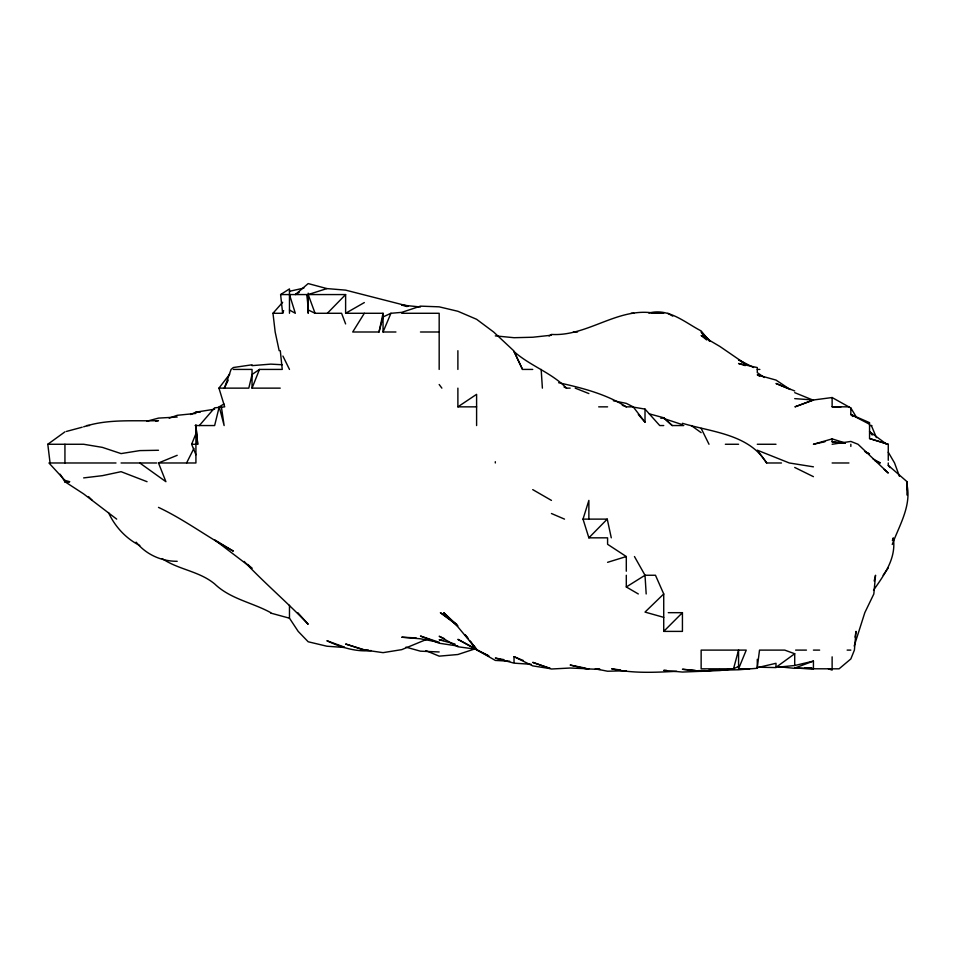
<?xml version="1.0" encoding="UTF-8"?>
<svg xmlns="http://www.w3.org/2000/svg" width="956" height="956" viewBox="0 0 956 956"><rect width="100%" height="100%" fill="white"/><g stroke="black" fill="none" stroke-linecap="round" stroke-linejoin="round"><path stroke-width="1.43" d="M906.981 489.663L906.993 481.693M116.68 519.12L83.65 493.917L64.936 481.728L64.936 480.402L69.597 481.693L64.9 481.693L64.936 480.402L48.959 462.979L115.999 462.979M758.717 667.228L775.997 667.575L775.997 663.297L757.283 667.67L759.518 650.104L784.697 650.104L794.711 653.737L794.711 665.507L775.997 667.348L794.711 653.737M855.034 637.15L856.026 631.39L854.401 650.104L850.84 658.935L839.093 668.818L832.126 668.818M364.332 313.281L352.704 331.995L379.018 331.995L383.045 313.281L345.618 313.281L345.618 294.567L308.19 294.567L315.074 313.281L341.579 313.281L345.618 323.929M874.178 581.009L875.541 575.249L873.832 593.963L864.81 612.677L854.174 646.089M223.931 403.982L219.223 406.85L214.634 425.551L195.096 425.551M379.018 331.995L383.045 316.962L390.932 313.281L401.747 312.361L420.461 306.135L439.174 306.84L457.888 311.274L476.602 319.292L493.619 331.995L513.659 350.709M626.3 571.222L626.3 556.547L607.586 544.287L607.586 537.834L588.872 537.834L583.017 519.12L588.872 500.406L588.872 519.12M892.378 540.499L893.286 537.834C896.561 558.173 884.408 574.58 873.521 590.222M279.164 350.709L275.173 331.995L272.974 313.281L282.653 313.281L283.633 310.616M280.239 388.136L252.049 388.136L259.482 369.422L282.247 369.422L280.299 350.709M195.92 454.757L191.642 444.265L195.92 433.689M395.939 331.995L383.045 331.995L390.932 313.281M228.221 380.118L224.385 388.136L231.077 369.422L233.348 367.522L252.049 364.798L252.049 365.634L270.763 364.128L282.283 364.75M892.235 544.49C899.309 525.418 911.57 505.844 906.981 484.752M186.575 462.979L193.913 448.4M883.153 575.249L888.267 567.9M199.338 425.551L214.634 407.842L224.696 406.85L218.948 388.136L229.751 374.095M272.974 313.281L282.677 302.275M327.346 313.281L345.618 294.567M588.872 537.834L607.251 519.12L611.278 537.834M682.429 612.677L682.429 631.39L663.727 631.39L682.429 612.677L668.268 612.677M638.309 593.963L626.3 586.972L645.013 575.249L655.469 575.249L663.727 593.963L645.013 612.091L663.727 617.349M50.071 462.979L47.8 444.265L64.936 431.849M259.482 369.422L252.049 374.489L248.799 388.136L218.948 388.136M549.114 335.998L551.445 334.433C587.689 336.703 618.15 306.541 654.92 313.281M457.888 388.136L457.888 406.85L476.602 394.326L476.602 425.551M282.653 313.281L280.61 294.567L289.477 288.915L289.477 313.281M299.204 292.345L295.356 294.567L308.19 283.574L326.904 288.581L345.618 290.134L408.439 306.207M345.618 313.281L364.332 302.562M738.57 666.428L733.515 668.818L719.856 670.55L682.429 672.056L663.727 670.383L666.595 670.443M190.567 414.534L195.92 412.144L214.634 409.204M83.65 426.818C107.55 418.74 133.577 421.357 158.493 420.652L155.613 421.022M427.141 639.158L401.747 649.638L383.045 652.649L365.228 650.104L345.618 644.021L364.332 650.104L368.454 650.104M139.779 462.979L165.914 481.693L158.493 462.979L177.207 455.307M475.431 648.73L457.888 654.513L439.174 656.151L425.922 650.654M794.711 668.077L813.425 668.77L794.711 668.077L813.425 661.098L813.425 668.782L829.951 668.818M169.188 418.154L177.207 415.31L195.92 413.41M308.19 294.567L326.904 288.581M607.586 562.319L626.3 556.547M845.355 443.034L832.126 438.888L813.425 444.265L824.932 441.756M66.37 431.455L82.204 427.201M146.973 421.19L158.493 418.107L177.207 417.031M794.711 665.507L813.425 661.098M289.477 291.293L303.877 288.091M660.847 418.322L663.727 417.772L672.211 425.551L683.743 425.551M757.283 668.28L738.57 669.774L708.348 670.407M832.126 444.265L850.84 441.433L858.022 444.265L888.267 473.053L884.192 469.396M856.158 416.768L850.84 407.985L832.126 397.541L813.425 399.99L794.711 398.628M83.65 477.904L102.352 475.67L121.065 471.678L147.057 481.693M551.445 335.209L532.731 337.241L514.029 337.707L495.316 335.879M719.856 669.618L701.142 671.363L682.429 669.272L695.394 670.407M676.681 671.303C655.099 672.415 632.884 673.598 611.685 668.818L620.456 669.977M705.468 670.61L698.262 670.646M648.837 313.09C668.579 307.605 684.89 322.495 701.142 330.931L709.603 341.352M744.628 668.818L738.57 669.188L749.588 668.818M371.203 650.558C355.763 652.1 340.695 647.26 326.904 640.735L344.28 647.069M626.3 670.754L607.586 671.232L595.289 668.818L599.388 669.069M158.493 450.264L139.779 450.599L121.065 453.598L102.352 447.372L83.65 444.265L47.8 444.265M195.92 412.144L200.234 412.108M64.936 481.728L69.597 481.693M280.61 294.567L307.235 294.567L308.19 309.923L315.074 313.281M401.747 313.281L439.174 313.281L439.174 369.422M631.115 313.281L633.888 313.281M651.813 313.281L663.727 313.281M420.461 331.995L439.174 331.995M573.361 331.995L577.567 331.995M233.348 369.422L252.049 369.422L252.049 388.136M570.158 388.136L566.538 388.136C551.313 372.553 530.174 365.897 514.029 351.569L522.514 369.422L532.731 369.422M757.283 369.422L759.865 369.422M457.888 406.85L476.602 406.85M598.683 406.85L607.586 406.85M622.284 405.284L626.3 406.85L633.183 406.85L645.013 422.146L645.013 409.096L632.98 407.065M86.661 425.551L89.517 425.551M663.727 425.551L659.736 425.551L645.013 409.096M869.554 425.551L871.8 425.551M191.642 444.265L197.701 444.265L195.92 425.551M725.353 444.265L738.57 444.265M757.283 444.265L775.997 444.265M121.065 462.979L156.653 462.979M158.493 462.979L195.92 462.979L195.92 424.787M682.429 423.293C711.945 432.172 748.918 434.024 766.64 462.979L781.47 462.979M832.126 462.979L848.928 462.979M583.017 519.12L607.251 519.12M795.631 650.104L806.446 650.104M813.425 650.104L819.639 650.104M847.147 650.104L850.84 650.104M832.126 397.541L832.126 406.766L849.131 406.85M832.126 406.766L840.993 406.85M600.392 669.439L585.909 668.818L570.158 665.053L585.992 668.232M439.174 651.956L420.461 651.179L405.965 647.14M850.84 407.985L850.84 414.462L869.554 422.66L869.554 438.541L888.267 444.337L888.267 460.302M588.872 668.818L570.158 668.017L551.445 669.009L532.731 662.365L550.106 668.352M416.147 637.903L401.747 637.21L420.461 638.799L439.174 642.301L420.461 636.051L439.174 643.233L457.888 646.041M509.703 661.229L495.316 660.417L477.295 650.104L488.875 655.947L477.175 650.104L457.888 626.873L443.739 612.677L457.888 625.833L440.369 612.677L456.717 624.268M531.297 664.312L514.029 663.153L495.316 658.075L503.943 659.652M344.172 647.463L326.904 646.22L308.19 641.775L298.188 631.39L289.477 618.197L289.477 605.279M832.126 668.842L828.398 668.818L832.126 670.084L832.126 656.844M807.665 667.742L811.979 668.136M804.785 667.706L811.979 668.423M778.877 666.762L794.711 668.352M420.461 306.984L401.747 305.072L407.101 306.565M832.126 438.888L832.126 441.803L843.646 443.118M177.207 561.292C161.361 561.411 146.137 554.492 136.146 542.16M832.126 441.803L840.324 443.034M550.011 668.591L532.731 665.878L514.029 656.676L514.029 662.209M443.488 640.472L439.174 639.755L455.008 644.069M558.651 382.735C582.001 387.885 605.877 393.968 626.3 406.85M813.425 466.827L789.309 462.979L757.283 450.192L766.64 462.979M613.346 400.743L626.3 403.372L633.183 406.85M839.296 441.887L845.02 443.249M649.327 413.864L663.727 417.772L672.211 425.551M270.763 613.095L289.477 618.197M869.554 438.541L888.208 444.265M745.25 365.61L738.57 363.495L757.283 367.558L757.283 372.625L764.298 377.512M663.727 418.489L682.429 424.667M790.289 389.51L775.997 383.487L794.711 390.956M575.213 388.136L588.872 393.561M794.711 392.653L813.425 400.265M514.029 656.676L523.386 660.548M865.55 452.236L869.554 453.909L864.571 451.34M551.445 513.515L564.518 519.12M874.919 460.673L880.273 462.979L873.127 458.988M564.028 387.013L566.538 388.136M444.528 638.716L439.174 636.254L457.888 646.758L476.602 649.291L457.888 639.349L476.602 649.817M270.763 612.677C252.205 602.435 230.36 599.054 214.634 583.901C199.063 571.031 178.653 569.8 162.233 558.627M794.711 467.448L813.425 476.662M158.493 507.385C184.699 519.706 207.858 537.403 233.348 551.122L214.634 539.841L252.049 568.366L247.783 564.422M753.543 367.498L738.57 359.791L743.23 362.754M869.554 424.273L850.84 414.462L852.776 416.481M289.477 310.019L295.32 313.281L289.477 294.567M759.781 376.317L757.283 374.883L775.997 380.07L788.091 388.136M532.731 489.615L551.445 500.406M667.885 313.281L672.737 316.137M139.779 545.518C125.834 538.491 115.019 526.648 108.47 512.559M745.561 364.081L719.856 346.43L701.142 335.448L706.651 339.93M691.308 425.551L701.142 432.65M886.678 444.265L869.554 431.598L872.195 435.052M888.267 462.979L888.267 465.381L906.981 481.633L906.981 495.029M244.162 561.435C264.669 583.232 287.565 602.639 308.19 624.268L297.794 612.677M88.466 496.57L92.326 500.406M710.499 341.352L701.142 331.995L706.735 338.603M638.321 414.498L645.013 422.146M888.267 465.381L890.024 467.556M470.448 641.56L476.602 649.471L469.563 640.46M439.174 384.515L441.875 388.136M60.132 474.212L64.9 481.693M888.267 452.2L894.553 462.979L899.453 476.351M634.461 556.547L645.013 575.249L646.184 593.963M701.142 428.348L709.005 444.265M282.916 356.05L289.477 369.422M514.029 351.27L522.514 369.422M871.358 425.551L876.413 437.585M219.223 406.85L224.134 425.551L221.374 406.85M195.92 426.065L197.701 444.265M541.168 369.422L542.387 388.136M307.235 294.567L308.19 313.281L308.19 293.157M850.84 444.265L850.84 446.428M757.283 659.317L757.283 667.67M663.727 593.963L663.727 631.39M626.3 575.249L626.3 586.972M495.316 461.712L495.316 462.979M457.888 350.709L457.888 369.422M383.045 313.281L383.045 331.995M64.936 444.265L64.936 462.979M738.57 650.104L733.515 668.818L701.142 668.818L701.142 650.104L746.242 650.104L738.57 668.818L738.57 650.104M813.425 399.99L794.926 406.85L813.425 400.026M467.807 638.166L465.166 634.784L467.807 638.19"/></g></svg>
